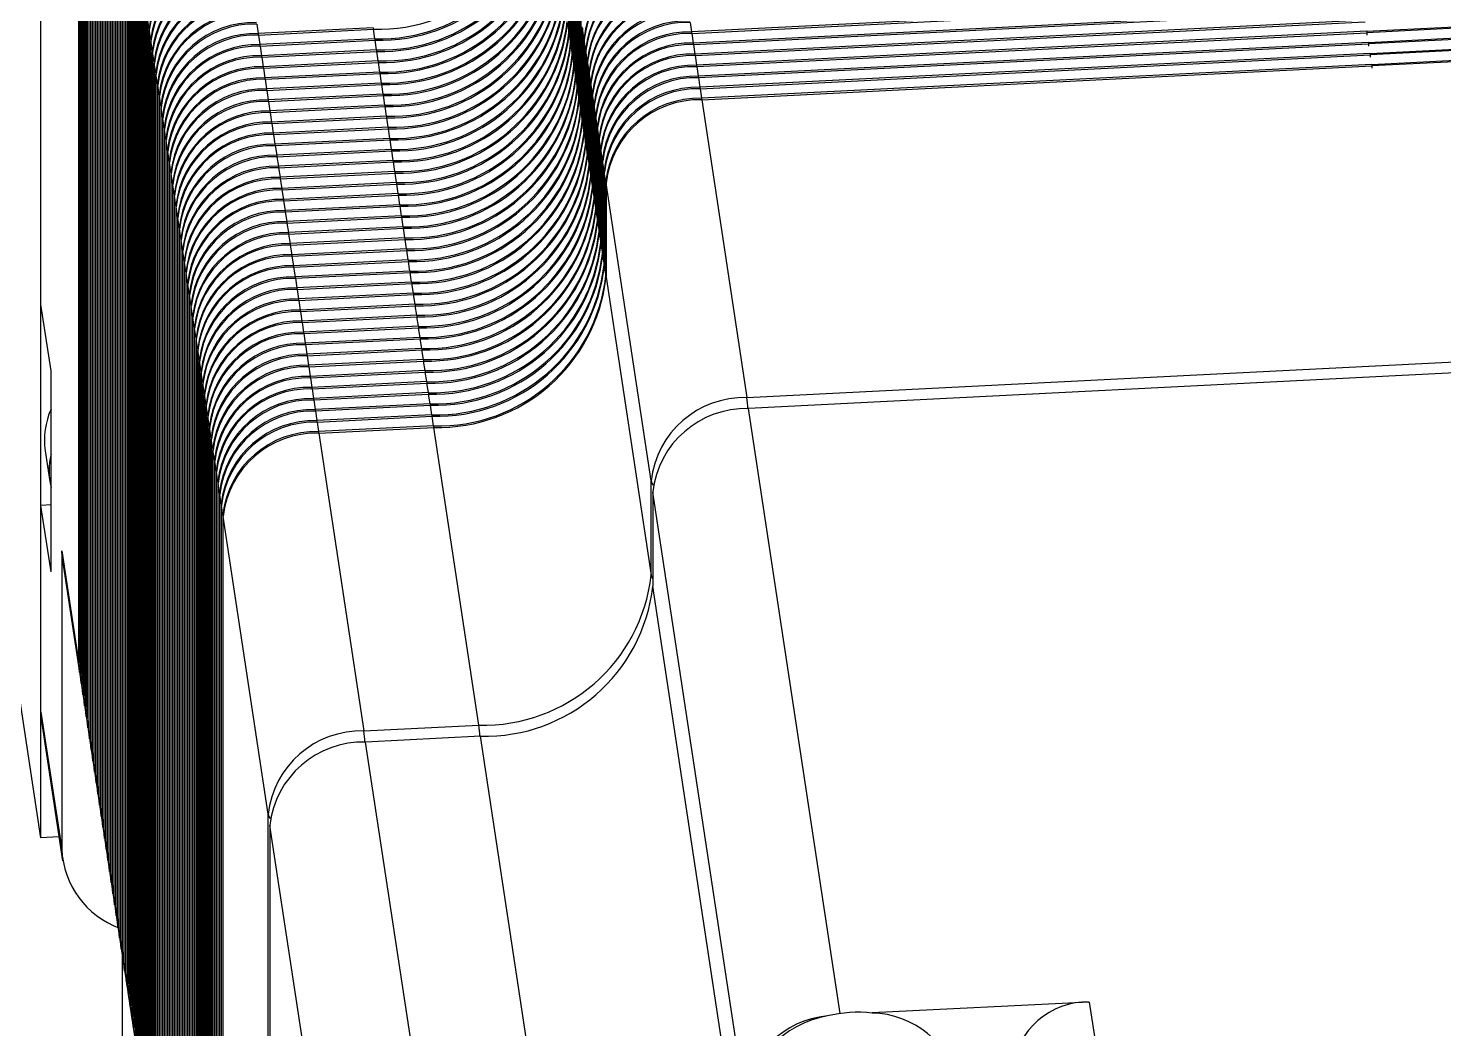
# Model space of a CAD drawing. Header units: millimetres. Extents: x 334 to 3694, y 0 to 2376.
# Drawn here: x 3270.35 to 3292.44, y 1127.61 to 1143.22 of the extents above; entities that cross this region are included whole.
import ezdxf

# ---------------------------------------------------------------- set-up
doc = ezdxf.new("R2010")
doc.units = ezdxf.units.MM
doc.header["$LTSCALE"] = 3
doc.layers.add('1_외형선', color=7, linetype='Continuous', lineweight=25)

msp = doc.modelspace()

# ---------------------------------------------------------------- linework, layer by layer
at = {"layer": '1_외형선'}
for p, q in [((3270.55, 1130.589), (3270.55, 1177.132)), ((3270.55, 1138.911), (3270.55, 1159.005)), ((3271.139, 1150.463), (3271.139, 1133.315)), ((3271.143, 1133.292), (3271.143, 1150.44)), ((3271.165, 1150.29), (3271.165, 1133.143)), ((3271.169, 1133.12), (3271.169, 1150.267)), ((3271.192, 1150.118), (3271.192, 1132.97)), ((3271.195, 1132.947), (3271.195, 1150.095)), ((3271.218, 1149.945), (3271.218, 1132.798)), ((3271.221, 1132.775), (3271.221, 1149.922)), ((3271.244, 1149.773), (3271.244, 1132.625)), ((3271.247, 1132.602), (3271.247, 1149.75)), ((3271.27, 1149.6), (3271.27, 1132.453)), ((3271.273, 1132.43), (3271.273, 1149.577)), ((3271.296, 1149.428), (3271.296, 1132.28)), ((3271.3, 1132.257), (3271.3, 1149.405)), ((3271.322, 1149.255), (3271.322, 1132.108)), ((3271.326, 1132.085), (3271.326, 1149.232)), ((3271.348, 1149.083), (3271.348, 1131.935)), ((3271.352, 1131.912), (3271.352, 1149.06)), ((3271.375, 1148.91), (3271.375, 1131.763)), ((3271.378, 1131.74), (3271.378, 1148.887)), ((3271.401, 1148.737), (3271.401, 1131.59)), ((3271.404, 1131.567), (3271.404, 1148.714)), ((3271.427, 1148.565), (3271.427, 1131.418)), ((3271.43, 1131.395), (3271.43, 1148.542)), ((3271.453, 1148.392), (3271.453, 1131.245)), ((3271.457, 1131.222), (3271.457, 1148.369)), ((3271.479, 1148.22), (3271.479, 1131.073)), ((3271.483, 1131.05), (3271.483, 1148.197)), ((3271.505, 1148.047), (3271.505, 1130.9)), ((3271.509, 1130.877), (3271.509, 1148.024)), ((3271.531, 1147.875), (3271.531, 1130.727)), ((3271.535, 1130.704), (3271.535, 1147.852)), ((3271.558, 1147.702), (3271.558, 1130.555)), ((3271.561, 1130.532), (3271.561, 1147.679)), ((3271.584, 1147.53), (3271.584, 1130.382)), ((3271.587, 1130.359), (3271.587, 1147.507)), ((3271.61, 1147.357), (3271.61, 1130.21)), ((3271.613, 1130.187), (3271.613, 1147.334)), ((3271.636, 1147.185), (3271.636, 1130.037)), ((3271.64, 1130.014), (3271.64, 1147.162)), ((3271.662, 1147.012), (3271.662, 1129.865)), ((3271.666, 1129.842), (3271.666, 1146.989)), ((3271.688, 1146.84), (3271.688, 1129.692)), ((3271.692, 1129.669), (3271.692, 1146.817)), ((3271.714, 1146.667), (3271.714, 1129.52)), ((3271.718, 1129.497), (3271.718, 1146.644)), ((3271.741, 1146.495), (3271.741, 1129.347)), ((3271.744, 1129.324), (3271.744, 1146.472)), ((3271.767, 1146.322), (3271.767, 1129.175)), ((3271.77, 1129.152), (3271.77, 1146.299)), ((3271.793, 1146.15), (3271.793, 1129.002)), ((3271.796, 1128.979), (3271.796, 1146.127)), ((3271.819, 1145.977), (3271.819, 1128.83)), ((3271.823, 1128.807), (3271.823, 1145.954)), ((3271.845, 1145.805), (3271.845, 1128.657)), ((3271.849, 1128.634), (3271.849, 1145.782)), ((3271.871, 1145.632), (3271.871, 1128.485)), ((3271.875, 1128.462), (3271.875, 1145.609)), ((3271.898, 1145.459), (3271.898, 1128.312)), ((3271.901, 1128.289), (3271.901, 1145.436)), ((3271.924, 1145.287), (3271.924, 1128.14)), ((3271.927, 1128.117), (3271.927, 1145.264)), ((3271.95, 1145.114), (3271.95, 1127.967)), ((3271.953, 1127.944), (3271.953, 1145.091)), ((3271.976, 1144.942), (3271.976, 1127.795)), ((3271.979, 1127.772), (3271.979, 1144.919)), ((3272.002, 1144.769), (3272.002, 1127.622)), ((3272.006, 1127.599), (3272.006, 1144.746)), ((3272.028, 1144.597), (3272.028, 1127.449)), ((3272.032, 1127.426), (3272.032, 1144.574)), ((3278.79, 1143.152), (3278.79, 1144.622)), ((3278.793, 1144.599), (3278.793, 1143.129)), ((3272.054, 1144.424), (3272.054, 1127.277)), ((3272.058, 1127.254), (3272.058, 1144.401)), ((3278.816, 1142.98), (3278.816, 1144.45)), ((3278.819, 1144.427), (3278.819, 1142.957)), ((3278.842, 1142.807), (3278.842, 1144.277)), ((3272.081, 1144.252), (3272.081, 1127.104)), ((3272.084, 1127.081), (3272.084, 1144.229)), ((3272.107, 1144.079), (3272.107, 1126.932)), ((3272.11, 1126.909), (3272.11, 1144.056)), ((3278.846, 1144.254), (3278.846, 1142.784)), ((3278.868, 1142.635), (3278.868, 1144.105)), ((3278.872, 1144.082), (3278.872, 1142.612)), ((3272.133, 1143.907), (3272.133, 1126.759)), ((3272.136, 1126.736), (3272.136, 1143.884)), ((3278.894, 1142.462), (3278.894, 1143.932)), ((3278.898, 1143.909), (3278.898, 1142.439)), ((3272.159, 1143.734), (3272.159, 1126.587)), ((3272.162, 1126.564), (3272.162, 1143.711)), ((3278.921, 1142.29), (3278.921, 1143.759)), ((3278.924, 1143.736), (3278.924, 1142.267)), ((3291.163, 1143.69), (3280.702, 1143.162)), ((3280.706, 1143.139), (3291.166, 1143.667)), ((3291.241, 1143.173), (3301.701, 1143.701)), ((3301.704, 1143.678), (3291.244, 1143.15)), ((3272.185, 1143.562), (3272.185, 1126.414)), ((3272.189, 1126.391), (3272.189, 1143.539)), ((3272.211, 1143.389), (3272.211, 1126.242)), ((3278.947, 1142.117), (3278.947, 1143.587)), ((3278.95, 1143.564), (3278.95, 1142.094)), ((3278.973, 1141.945), (3278.973, 1143.414)), ((3278.976, 1143.391), (3278.976, 1141.922)), ((3291.189, 1143.518), (3280.729, 1142.989)), ((3280.732, 1142.966), (3291.192, 1143.495)), ((3291.267, 1143), (3301.727, 1143.528)), ((3301.731, 1143.505), (3291.271, 1142.977)), ((3272.237, 1143.217), (3272.215, 1143.366)), ((3272.215, 1126.219), (3272.215, 1143.366)), ((3272.237, 1143.217), (3272.237, 1126.069)), ((3272.237, 1143.217), (3272.241, 1143.216)), ((3272.264, 1143.044), (3272.241, 1143.194)), ((3272.241, 1126.046), (3272.241, 1143.194)), ((3273.918, 1143.286), (3273.941, 1143.137)), ((3275.734, 1143.227), (3273.941, 1143.137)), ((3273.944, 1143.114), (3275.738, 1143.204)), ((3275.734, 1143.227), (3275.735, 1143.204)), ((3275.76, 1143.055), (3275.738, 1143.204)), ((3278.767, 1143.302), (3278.79, 1143.152)), ((3278.999, 1141.772), (3278.999, 1143.242)), ((3279.025, 1143.069), (3279.002, 1143.219)), ((3279.002, 1143.219), (3279.002, 1141.749)), ((3280.68, 1143.311), (3280.702, 1143.162)), ((3280.702, 1143.162), (3280.703, 1143.139)), ((3291.215, 1143.345), (3280.755, 1142.817)), ((3280.758, 1142.794), (3291.218, 1143.322)), ((3291.241, 1143.173), (3280.781, 1142.644)), ((3291.241, 1143.173), (3291.243, 1143.112)), ((3291.293, 1142.828), (3301.753, 1143.356)), ((3301.757, 1143.333), (3291.297, 1142.805)), ((3291.319, 1142.655), (3301.779, 1143.183)), ((3301.783, 1143.16), (3291.323, 1142.632)), ((3272.264, 1143.044), (3272.264, 1125.897)), ((3272.264, 1143.044), (3272.267, 1143.044)), ((3272.29, 1142.872), (3272.267, 1143.021)), ((3272.267, 1125.874), (3272.267, 1143.021)), ((3273.941, 1143.137), (3273.942, 1143.114)), ((3273.944, 1143.114), (3273.967, 1142.964)), ((3275.76, 1143.055), (3273.967, 1142.964)), ((3273.967, 1142.964), (3273.968, 1142.941)), ((3273.971, 1142.941), (3275.764, 1143.032)), ((3273.971, 1142.941), (3273.993, 1142.792)), ((3275.76, 1143.055), (3275.761, 1143.032)), ((3275.786, 1142.882), (3275.764, 1143.032)), ((3278.79, 1143.152), (3278.793, 1143.152)), ((3278.793, 1143.129), (3278.816, 1142.98)), ((3278.816, 1142.98), (3278.819, 1142.979)), ((3278.819, 1142.957), (3278.842, 1142.807)), ((3279.025, 1141.6), (3279.025, 1143.069)), ((3279.025, 1143.069), (3279.029, 1143.069)), ((3279.051, 1142.897), (3279.029, 1143.046)), ((3279.029, 1143.046), (3279.029, 1141.577)), ((3280.706, 1143.139), (3280.729, 1142.989)), ((3280.729, 1142.989), (3280.729, 1142.966)), ((3280.732, 1142.966), (3280.755, 1142.817)), ((3280.784, 1142.621), (3291.244, 1143.15)), ((3291.267, 1143), (3280.807, 1142.472)), ((3280.811, 1142.449), (3291.271, 1142.977)), ((3291.267, 1143), (3291.269, 1142.94)), ((3272.29, 1142.872), (3272.29, 1125.724)), ((3272.29, 1142.872), (3272.293, 1142.871)), ((3272.316, 1142.699), (3272.293, 1142.849)), ((3272.293, 1125.701), (3272.293, 1142.849)), ((3275.786, 1142.882), (3273.993, 1142.792)), ((3273.993, 1142.792), (3273.994, 1142.768)), ((3273.997, 1142.769), (3275.79, 1142.859)), ((3273.997, 1142.769), (3274.019, 1142.619)), ((3275.786, 1142.882), (3275.787, 1142.859)), ((3275.812, 1142.71), (3275.79, 1142.859)), ((3278.842, 1142.807), (3278.846, 1142.807)), ((3278.846, 1142.784), (3278.868, 1142.635)), ((3279.051, 1141.427), (3279.051, 1142.897)), ((3279.051, 1142.897), (3279.055, 1142.896)), ((3279.077, 1142.724), (3279.055, 1142.874)), ((3279.055, 1142.874), (3279.055, 1141.404)), ((3279.077, 1141.255), (3279.077, 1142.724)), ((3279.077, 1142.724), (3279.081, 1142.724)), ((3280.755, 1142.817), (3280.755, 1142.794)), ((3280.758, 1142.794), (3280.781, 1142.644)), ((3291.293, 1142.828), (3280.833, 1142.299)), ((3280.837, 1142.276), (3291.297, 1142.805)), ((3291.293, 1142.828), (3291.295, 1142.767)), ((3272.316, 1142.699), (3272.316, 1125.552)), ((3272.316, 1142.699), (3272.32, 1142.699)), ((3272.342, 1142.526), (3272.319, 1142.676)), ((3272.319, 1125.529), (3272.319, 1142.676)), ((3272.342, 1142.526), (3272.342, 1125.379)), ((3272.342, 1142.526), (3272.346, 1142.526)), ((3272.368, 1142.354), (3272.345, 1142.503)), ((3272.345, 1125.356), (3272.345, 1142.503)), ((3275.812, 1142.71), (3274.019, 1142.619)), ((3274.019, 1142.619), (3274.02, 1142.596)), ((3274.023, 1142.596), (3275.816, 1142.687)), ((3274.023, 1142.596), (3274.045, 1142.447)), ((3275.839, 1142.537), (3274.045, 1142.447)), ((3274.049, 1142.424), (3275.842, 1142.514)), ((3275.812, 1142.71), (3275.813, 1142.687)), ((3275.839, 1142.537), (3275.816, 1142.687)), ((3275.839, 1142.537), (3275.839, 1142.514)), ((3275.865, 1142.365), (3275.842, 1142.514)), ((3278.868, 1142.635), (3278.872, 1142.634)), ((3278.872, 1142.612), (3278.894, 1142.462)), ((3279.104, 1142.552), (3279.081, 1142.701)), ((3279.081, 1142.701), (3279.081, 1141.232)), ((3279.104, 1141.082), (3279.104, 1142.552)), ((3279.104, 1142.552), (3279.107, 1142.551)), ((3279.13, 1142.379), (3279.107, 1142.529)), ((3279.107, 1142.529), (3279.107, 1141.059)), ((3280.781, 1142.644), (3280.782, 1142.621)), ((3280.784, 1142.621), (3280.807, 1142.472)), ((3291.319, 1142.655), (3280.859, 1142.127)), ((3280.863, 1142.104), (3291.323, 1142.632)), ((3291.319, 1142.655), (3291.321, 1142.595)), ((3272.368, 1142.354), (3272.368, 1125.207)), ((3272.368, 1142.354), (3272.372, 1142.353)), ((3272.394, 1142.181), (3272.372, 1142.331)), ((3272.372, 1125.184), (3272.372, 1142.331)), ((3274.045, 1142.447), (3274.046, 1142.423)), ((3274.049, 1142.424), (3274.072, 1142.274)), ((3275.865, 1142.365), (3274.072, 1142.274)), ((3274.072, 1142.274), (3274.072, 1142.251)), ((3274.075, 1142.251), (3275.868, 1142.342)), ((3275.865, 1142.365), (3275.865, 1142.341)), ((3275.891, 1142.192), (3275.868, 1142.342)), ((3278.894, 1142.462), (3278.898, 1142.462)), ((3278.898, 1142.439), (3278.921, 1142.29)), ((3278.921, 1142.29), (3278.924, 1142.289)), ((3279.13, 1140.909), (3279.13, 1142.379)), ((3279.13, 1142.379), (3279.133, 1142.379)), ((3279.156, 1142.207), (3279.133, 1142.356)), ((3279.133, 1142.356), (3279.133, 1140.886)), ((3280.807, 1142.472), (3280.808, 1142.449)), ((3280.811, 1142.449), (3280.833, 1142.299)), ((3280.833, 1142.299), (3280.834, 1142.276)), ((3280.837, 1142.276), (3280.859, 1142.127)), ((3272.394, 1142.181), (3272.394, 1125.034)), ((3272.394, 1142.181), (3272.398, 1142.181)), ((3272.42, 1142.009), (3272.398, 1142.158)), ((3272.398, 1125.011), (3272.398, 1142.158)), ((3274.075, 1142.251), (3274.098, 1142.101)), ((3275.891, 1142.192), (3274.098, 1142.101)), ((3274.098, 1142.101), (3274.098, 1142.078)), ((3274.101, 1142.078), (3275.894, 1142.169)), ((3274.101, 1142.078), (3274.124, 1141.929)), ((3275.891, 1142.192), (3275.892, 1142.169)), ((3275.917, 1142.02), (3275.894, 1142.169)), ((3278.924, 1142.267), (3278.947, 1142.117)), ((3278.947, 1142.117), (3278.95, 1142.117)), ((3278.95, 1142.094), (3278.973, 1141.945)), ((3279.156, 1140.737), (3279.156, 1142.207)), ((3279.156, 1142.207), (3279.16, 1142.206)), ((3279.182, 1142.034), (3279.159, 1142.184)), ((3279.159, 1142.184), (3279.159, 1140.714)), ((3280.859, 1142.127), (3280.86, 1142.104)), ((3280.863, 1142.104), (3281.567, 1137.457)), ((3272.42, 1142.009), (3272.42, 1124.862)), ((3272.42, 1142.009), (3272.424, 1142.008)), ((3272.447, 1141.836), (3272.424, 1141.986)), ((3272.424, 1124.839), (3272.424, 1141.986)), ((3272.447, 1141.836), (3272.447, 1124.689)), ((3272.447, 1141.836), (3272.45, 1141.836)), ((3275.917, 1142.02), (3274.124, 1141.929)), ((3274.124, 1141.929), (3274.125, 1141.906)), ((3274.127, 1141.906), (3275.921, 1141.997)), ((3274.127, 1141.906), (3274.15, 1141.756)), ((3275.943, 1141.847), (3274.15, 1141.756)), ((3275.917, 1142.02), (3275.918, 1141.996)), ((3275.943, 1141.847), (3275.921, 1141.997)), ((3275.943, 1141.847), (3275.944, 1141.824)), ((3278.973, 1141.945), (3278.976, 1141.944)), ((3278.976, 1141.922), (3278.999, 1141.772)), ((3279.182, 1140.564), (3279.182, 1142.034)), ((3279.182, 1142.034), (3279.186, 1142.034)), ((3279.208, 1141.862), (3279.186, 1142.011)), ((3279.186, 1142.011), (3279.186, 1140.541)), ((3279.208, 1140.392), (3279.208, 1141.862)), ((3279.208, 1141.862), (3279.212, 1141.861)), ((3279.234, 1141.689), (3279.212, 1141.839)), ((3279.212, 1141.839), (3279.212, 1140.369)), ((3272.473, 1141.664), (3272.45, 1141.813)), ((3272.45, 1124.666), (3272.45, 1141.813)), ((3272.473, 1141.664), (3272.473, 1124.516)), ((3272.473, 1141.664), (3272.476, 1141.663)), ((3272.499, 1141.491), (3272.476, 1141.641)), ((3272.476, 1124.493), (3272.476, 1141.641)), ((3274.15, 1141.756), (3274.151, 1141.733)), ((3274.154, 1141.733), (3275.947, 1141.824)), ((3274.154, 1141.733), (3274.176, 1141.584)), ((3275.969, 1141.674), (3274.176, 1141.584)), ((3274.18, 1141.561), (3275.973, 1141.651)), ((3275.969, 1141.674), (3275.947, 1141.824)), ((3275.969, 1141.674), (3275.97, 1141.651)), ((3275.996, 1141.502), (3275.973, 1141.651)), ((3278.999, 1141.772), (3279.002, 1141.772)), ((3279.002, 1141.749), (3279.025, 1141.6)), ((3279.234, 1140.219), (3279.234, 1141.689)), ((3279.234, 1141.689), (3279.238, 1141.689)), ((3279.26, 1141.517), (3279.238, 1141.666)), ((3279.238, 1141.666), (3279.238, 1140.196)), ((3272.499, 1141.491), (3272.499, 1124.344)), ((3272.499, 1141.491), (3272.503, 1141.491)), ((3272.525, 1141.319), (3272.502, 1141.468)), ((3272.502, 1124.321), (3272.502, 1141.468)), ((3274.176, 1141.584), (3274.177, 1141.561)), ((3274.18, 1141.561), (3274.202, 1141.411)), ((3275.996, 1141.502), (3274.202, 1141.411)), ((3274.202, 1141.411), (3274.203, 1141.388)), ((3274.206, 1141.388), (3275.999, 1141.479)), ((3274.206, 1141.388), (3274.229, 1141.239)), ((3275.996, 1141.502), (3275.996, 1141.479)), ((3276.022, 1141.329), (3275.999, 1141.479)), ((3279.025, 1141.6), (3279.029, 1141.599)), ((3279.029, 1141.577), (3279.051, 1141.427)), ((3279.051, 1141.427), (3279.055, 1141.427)), ((3279.055, 1141.404), (3279.077, 1141.255)), ((3279.26, 1140.047), (3279.26, 1141.517)), ((3279.26, 1141.517), (3279.264, 1141.516)), ((3279.287, 1141.344), (3279.264, 1141.494)), ((3279.264, 1141.494), (3279.264, 1140.024)), ((3272.525, 1141.319), (3272.525, 1124.171)), ((3272.525, 1141.319), (3272.529, 1141.318)), ((3272.551, 1141.146), (3272.529, 1141.296)), ((3272.529, 1124.148), (3272.529, 1141.296)), ((3276.022, 1141.329), (3274.229, 1141.239)), ((3274.229, 1141.239), (3274.229, 1141.216)), ((3274.232, 1141.216), (3276.025, 1141.306)), ((3274.232, 1141.216), (3274.255, 1141.066)), ((3276.022, 1141.329), (3276.022, 1141.306)), ((3276.048, 1141.157), (3276.025, 1141.306)), ((3279.077, 1141.255), (3279.081, 1141.254)), ((3279.081, 1141.232), (3279.104, 1141.082)), ((3279.287, 1139.874), (3279.287, 1141.344)), ((3279.287, 1141.344), (3279.29, 1141.344)), ((3279.313, 1141.172), (3279.29, 1141.321)), ((3279.29, 1141.321), (3279.29, 1139.851)), ((3279.313, 1139.702), (3279.313, 1141.172)), ((3279.313, 1141.172), (3279.316, 1141.171)), ((3272.551, 1141.146), (3272.551, 1123.999)), ((3272.551, 1141.146), (3272.555, 1141.146)), ((3272.577, 1140.974), (3272.555, 1141.123)), ((3272.555, 1123.976), (3272.555, 1141.123)), ((3272.577, 1140.974), (3272.577, 1123.826)), ((3272.577, 1140.974), (3272.581, 1140.973)), ((3272.603, 1140.801), (3272.581, 1140.951)), ((3272.581, 1123.803), (3272.581, 1140.951)), ((3276.048, 1141.157), (3274.255, 1141.066)), ((3274.255, 1141.066), (3274.255, 1141.043)), ((3274.258, 1141.043), (3276.051, 1141.134)), ((3274.258, 1141.043), (3274.281, 1140.894)), ((3276.074, 1140.984), (3274.281, 1140.894)), ((3274.284, 1140.871), (3276.077, 1140.961)), ((3276.048, 1141.157), (3276.048, 1141.134)), ((3276.074, 1140.984), (3276.051, 1141.134)), ((3276.074, 1140.984), (3276.075, 1140.961)), ((3276.1, 1140.812), (3276.077, 1140.961)), ((3279.104, 1141.082), (3279.107, 1141.082)), ((3279.107, 1141.059), (3279.13, 1140.909)), ((3279.339, 1140.999), (3279.316, 1141.149)), ((3279.316, 1141.149), (3279.316, 1139.679)), ((3279.339, 1139.529), (3279.339, 1140.999)), ((3279.339, 1140.999), (3279.343, 1140.999)), ((3279.365, 1140.827), (3279.342, 1140.976)), ((3279.342, 1140.976), (3279.342, 1139.506)), ((3272.603, 1140.801), (3272.603, 1123.654)), ((3272.603, 1140.801), (3272.607, 1140.801)), ((3272.63, 1140.629), (3272.607, 1140.778)), ((3272.607, 1123.631), (3272.607, 1140.778)), ((3274.281, 1140.894), (3274.281, 1140.871)), ((3274.284, 1140.871), (3274.307, 1140.721)), ((3276.1, 1140.812), (3274.307, 1140.721)), ((3274.31, 1140.698), (3276.104, 1140.789)), ((3276.1, 1140.812), (3276.101, 1140.789)), ((3276.126, 1140.639), (3276.104, 1140.789)), ((3279.13, 1140.909), (3279.133, 1140.909)), ((3279.133, 1140.886), (3279.156, 1140.737)), ((3279.156, 1140.737), (3279.159, 1140.736)), ((3279.365, 1139.357), (3279.365, 1140.827)), ((3279.365, 1140.827), (3279.369, 1140.826)), ((3280.073, 1136.157), (3279.369, 1140.804)), ((3279.369, 1140.804), (3279.369, 1139.334)), ((3272.63, 1140.629), (3272.63, 1123.481)), ((3272.63, 1140.629), (3272.633, 1140.628)), ((3272.656, 1140.456), (3272.633, 1140.606)), ((3272.633, 1123.458), (3272.633, 1140.606)), ((3274.307, 1140.721), (3274.308, 1140.698)), ((3274.31, 1140.698), (3274.333, 1140.549)), ((3276.126, 1140.639), (3274.333, 1140.549)), ((3274.333, 1140.549), (3274.334, 1140.526)), ((3274.337, 1140.526), (3276.13, 1140.616)), ((3274.337, 1140.526), (3274.359, 1140.376)), ((3276.126, 1140.639), (3276.127, 1140.616)), ((3276.152, 1140.467), (3276.13, 1140.616)), ((3279.159, 1140.714), (3279.182, 1140.564)), ((3279.182, 1140.564), (3279.186, 1140.564)), ((3279.186, 1140.541), (3279.208, 1140.392)), ((3272.656, 1140.456), (3272.656, 1123.309)), ((3272.656, 1140.456), (3272.66, 1140.456)), ((3272.682, 1140.284), (3272.659, 1140.433)), ((3272.659, 1123.286), (3272.659, 1140.433)), ((3272.682, 1140.284), (3272.682, 1123.136)), ((3272.682, 1140.284), (3272.686, 1140.283)), ((3276.152, 1140.467), (3274.359, 1140.376)), ((3274.359, 1140.376), (3274.36, 1140.353)), ((3274.363, 1140.353), (3276.156, 1140.444)), ((3274.363, 1140.353), (3274.385, 1140.204)), ((3276.179, 1140.294), (3274.385, 1140.204)), ((3276.152, 1140.467), (3276.153, 1140.444)), ((3276.179, 1140.294), (3276.156, 1140.444)), ((3276.179, 1140.294), (3276.179, 1140.271)), ((3279.208, 1140.392), (3279.212, 1140.391)), ((3279.212, 1140.369), (3279.234, 1140.219)), ((3272.708, 1140.111), (3272.685, 1140.261)), ((3272.685, 1123.113), (3272.685, 1140.261)), ((3272.708, 1140.111), (3272.708, 1122.964)), ((3272.708, 1140.111), (3272.712, 1140.111)), ((3272.734, 1139.939), (3272.712, 1140.088)), ((3272.712, 1122.941), (3272.712, 1140.088)), ((3274.385, 1140.204), (3274.386, 1140.181)), ((3274.389, 1140.181), (3276.182, 1140.271)), ((3274.389, 1140.181), (3274.412, 1140.031)), ((3276.205, 1140.122), (3274.412, 1140.031)), ((3274.415, 1140.008), (3276.208, 1140.099)), ((3276.205, 1140.122), (3276.182, 1140.271)), ((3276.205, 1140.122), (3276.205, 1140.099)), ((3276.231, 1139.949), (3276.208, 1140.099)), ((3279.234, 1140.219), (3279.238, 1140.219)), ((3279.238, 1140.196), (3279.26, 1140.047)), ((3272.734, 1139.939), (3272.734, 1122.791)), ((3272.734, 1139.939), (3272.738, 1139.938)), ((3272.76, 1139.766), (3272.738, 1139.916)), ((3272.738, 1122.768), (3272.738, 1139.916)), ((3274.412, 1140.031), (3274.412, 1140.008)), ((3274.415, 1140.008), (3274.438, 1139.859)), ((3276.231, 1139.949), (3274.438, 1139.859)), ((3274.438, 1139.859), (3274.438, 1139.835)), ((3274.441, 1139.836), (3276.234, 1139.926)), ((3276.231, 1139.949), (3276.231, 1139.926)), ((3276.257, 1139.777), (3276.234, 1139.926)), ((3279.26, 1140.047), (3279.264, 1140.046)), ((3279.264, 1140.024), (3279.287, 1139.874)), ((3279.287, 1139.874), (3279.29, 1139.874)), ((3279.29, 1139.851), (3279.313, 1139.702)), ((3272.76, 1139.766), (3272.76, 1122.619)), ((3272.76, 1139.766), (3272.764, 1139.766)), ((3272.787, 1139.594), (3272.764, 1139.743)), ((3272.764, 1122.596), (3272.764, 1139.743)), ((3274.441, 1139.836), (3274.464, 1139.686)), ((3276.257, 1139.777), (3274.464, 1139.686)), ((3274.464, 1139.686), (3274.464, 1139.663)), ((3274.467, 1139.663), (3276.26, 1139.754)), ((3274.467, 1139.663), (3274.49, 1139.514)), ((3276.257, 1139.777), (3276.258, 1139.754)), ((3276.283, 1139.604), (3276.26, 1139.754)), ((3279.313, 1139.702), (3279.316, 1139.701)), ((3279.316, 1139.679), (3279.339, 1139.529)), ((3272.787, 1139.594), (3272.787, 1122.446)), ((3272.787, 1139.594), (3272.79, 1139.593)), ((3272.813, 1139.421), (3272.79, 1139.571)), ((3272.79, 1122.423), (3272.79, 1139.571)), ((3272.813, 1139.421), (3272.813, 1122.274)), ((3272.813, 1139.421), (3272.816, 1139.42)), ((3276.283, 1139.604), (3274.49, 1139.514)), ((3274.49, 1139.514), (3274.491, 1139.49)), ((3274.493, 1139.491), (3276.287, 1139.581)), ((3274.493, 1139.491), (3274.516, 1139.341)), ((3276.309, 1139.432), (3274.516, 1139.341)), ((3274.52, 1139.318), (3276.313, 1139.409)), ((3276.283, 1139.604), (3276.284, 1139.581)), ((3276.309, 1139.432), (3276.287, 1139.581)), ((3276.309, 1139.432), (3276.31, 1139.408)), ((3276.335, 1139.259), (3276.313, 1139.409)), ((3279.339, 1139.529), (3279.342, 1139.529)), ((3279.342, 1139.506), (3279.365, 1139.357)), ((3272.839, 1139.248), (3272.816, 1139.398)), ((3272.816, 1122.251), (3272.816, 1139.398)), ((3272.839, 1139.248), (3272.839, 1122.101)), ((3272.839, 1139.248), (3272.843, 1139.248)), ((3272.865, 1139.076), (3272.842, 1139.225)), ((3272.842, 1122.078), (3272.842, 1139.225)), ((3274.516, 1139.341), (3274.517, 1139.318)), ((3274.52, 1139.318), (3274.542, 1139.169)), ((3276.335, 1139.259), (3274.542, 1139.169)), ((3274.546, 1139.146), (3276.339, 1139.236)), ((3276.335, 1139.259), (3276.336, 1139.236)), ((3276.362, 1139.087), (3276.339, 1139.236)), ((3279.365, 1139.357), (3279.369, 1139.356)), ((3279.369, 1139.334), (3280.073, 1134.687)), ((3272.865, 1139.076), (3272.865, 1121.929)), ((3272.865, 1139.076), (3272.869, 1139.075)), ((3272.891, 1138.903), (3272.868, 1139.053)), ((3272.868, 1121.906), (3272.868, 1139.053)), ((3274.542, 1139.169), (3274.543, 1139.145)), ((3274.546, 1139.146), (3274.568, 1138.996)), ((3276.362, 1139.087), (3274.568, 1138.996)), ((3274.568, 1138.996), (3274.569, 1138.973)), ((3274.572, 1138.973), (3276.365, 1139.064)), ((3274.572, 1138.973), (3274.595, 1138.823)), ((3276.362, 1139.087), (3276.362, 1139.063)), ((3276.388, 1138.914), (3276.365, 1139.064)), ((3270.707, 1137.876), (3270.55, 1138.911)), ((3272.891, 1138.903), (3272.891, 1121.756)), ((3272.891, 1138.903), (3272.895, 1138.903)), ((3272.917, 1138.731), (3272.895, 1138.88)), ((3272.895, 1121.733), (3272.895, 1138.88)), ((3276.388, 1138.914), (3274.595, 1138.823)), ((3274.595, 1138.823), (3274.595, 1138.8)), ((3274.598, 1138.8), (3276.391, 1138.891)), ((3274.598, 1138.8), (3274.621, 1138.651)), ((3276.414, 1138.742), (3274.621, 1138.651)), ((3276.388, 1138.914), (3276.388, 1138.891)), ((3276.414, 1138.742), (3276.391, 1138.891)), ((3276.414, 1138.742), (3276.415, 1138.718)), ((3272.917, 1138.731), (3272.917, 1121.584)), ((3272.917, 1138.731), (3272.921, 1138.73)), ((3272.943, 1138.558), (3272.921, 1138.708)), ((3272.921, 1121.561), (3272.921, 1138.708)), ((3272.943, 1138.558), (3272.943, 1121.411)), ((3272.943, 1138.558), (3272.947, 1138.558)), ((3272.97, 1138.386), (3272.947, 1138.535)), ((3272.947, 1121.388), (3272.947, 1138.535)), ((3274.621, 1138.651), (3274.621, 1138.628)), ((3274.624, 1138.628), (3276.417, 1138.719)), ((3274.624, 1138.628), (3274.647, 1138.478)), ((3276.44, 1138.569), (3274.647, 1138.478)), ((3274.65, 1138.455), (3276.443, 1138.546)), ((3276.44, 1138.569), (3276.417, 1138.719)), ((3276.44, 1138.569), (3276.441, 1138.546)), ((3276.466, 1138.396), (3276.443, 1138.546)), ((3272.97, 1138.386), (3272.97, 1121.238)), ((3272.97, 1138.386), (3272.973, 1138.385)), ((3272.996, 1138.213), (3272.973, 1138.363)), ((3272.973, 1121.215), (3272.973, 1138.363)), ((3274.647, 1138.478), (3274.648, 1138.455)), ((3274.65, 1138.455), (3274.673, 1138.306)), ((3276.466, 1138.396), (3274.673, 1138.306)), ((3274.673, 1138.306), (3274.674, 1138.283)), ((3274.676, 1138.283), (3276.47, 1138.373)), ((3276.466, 1138.396), (3276.467, 1138.373)), ((3276.492, 1138.224), (3276.47, 1138.373)), ((3281.567, 1137.457), (3302.487, 1138.514)), ((3302.513, 1138.341), (3281.593, 1137.285)), ((3272.996, 1138.213), (3272.996, 1121.066)), ((3272.996, 1138.213), (3272.999, 1138.213)), ((3273.022, 1138.041), (3272.999, 1138.19)), ((3272.999, 1121.043), (3272.999, 1138.19)), ((3274.676, 1138.283), (3274.699, 1138.133)), ((3276.492, 1138.224), (3274.699, 1138.133)), ((3274.699, 1138.133), (3274.7, 1138.11)), ((3274.703, 1138.11), (3276.496, 1138.201)), ((3274.703, 1138.11), (3274.725, 1137.961)), ((3276.492, 1138.224), (3276.493, 1138.201)), ((3276.518, 1138.051), (3276.496, 1138.201)), ((3270.707, 1136.574), (3270.707, 1137.876)), ((3273.022, 1138.041), (3273.022, 1120.893)), ((3273.022, 1138.041), (3273.026, 1138.04)), ((3273.048, 1137.868), (3273.025, 1138.018)), ((3273.025, 1120.87), (3273.025, 1138.018)), ((3273.048, 1137.868), (3273.048, 1120.721)), ((3273.048, 1137.868), (3273.052, 1137.868)), ((3276.518, 1138.051), (3274.725, 1137.961)), ((3274.725, 1137.961), (3274.726, 1137.938)), ((3274.729, 1137.938), (3276.522, 1138.028)), ((3274.729, 1137.938), (3274.751, 1137.788)), ((3276.545, 1137.879), (3274.751, 1137.788)), ((3274.755, 1137.765), (3276.548, 1137.856)), ((3276.518, 1138.051), (3276.519, 1138.028)), ((3276.545, 1137.879), (3276.522, 1138.028)), ((3276.545, 1137.879), (3276.545, 1137.856)), ((3276.571, 1137.706), (3276.548, 1137.856)), ((3273.074, 1137.696), (3273.051, 1137.845)), ((3273.051, 1120.698), (3273.051, 1137.845)), ((3273.074, 1137.696), (3273.074, 1120.548)), ((3273.074, 1137.696), (3273.078, 1137.695)), ((3273.1, 1137.523), (3273.078, 1137.673)), ((3273.078, 1120.525), (3273.078, 1137.673)), ((3274.751, 1137.788), (3274.752, 1137.765)), ((3274.755, 1137.765), (3274.778, 1137.616)), ((3276.571, 1137.706), (3274.778, 1137.616)), ((3274.781, 1137.593), (3276.574, 1137.683)), ((3276.571, 1137.706), (3276.571, 1137.683)), ((3276.597, 1137.534), (3276.574, 1137.683)), ((3273.1, 1137.523), (3273.1, 1120.376)), ((3273.1, 1137.523), (3273.104, 1137.523)), ((3273.126, 1137.351), (3273.104, 1137.5)), ((3273.104, 1120.353), (3273.104, 1137.5)), ((3274.778, 1137.616), (3274.778, 1137.593)), ((3274.781, 1137.593), (3274.804, 1137.443)), ((3276.597, 1137.534), (3274.804, 1137.443)), ((3274.804, 1137.443), (3274.804, 1137.42)), ((3274.807, 1137.42), (3276.6, 1137.511)), ((3274.807, 1137.42), (3274.83, 1137.271)), ((3276.597, 1137.534), (3276.598, 1137.511)), ((3276.623, 1137.361), (3276.6, 1137.511)), ((3273.126, 1137.351), (3273.126, 1120.203)), ((3273.126, 1137.351), (3273.13, 1137.35)), ((3273.153, 1137.178), (3273.13, 1137.328)), ((3273.13, 1120.18), (3273.13, 1137.328)), ((3276.623, 1137.361), (3274.83, 1137.271)), ((3274.83, 1137.271), (3274.831, 1137.248)), ((3274.833, 1137.248), (3276.627, 1137.338)), ((3274.833, 1137.248), (3274.856, 1137.098)), ((3276.623, 1137.361), (3276.624, 1137.338)), ((3276.649, 1137.189), (3276.627, 1137.338)), ((3283.024, 1127.847), (3281.593, 1137.285)), ((3273.153, 1137.178), (3273.153, 1120.031)), ((3273.153, 1137.178), (3273.156, 1137.178)), ((3273.179, 1137.006), (3273.156, 1137.155)), ((3273.156, 1120.008), (3273.156, 1137.155)), ((3273.179, 1137.006), (3273.179, 1119.858)), ((3273.179, 1137.006), (3273.182, 1137.005)), ((3273.205, 1136.833), (3273.182, 1136.983)), ((3273.182, 1119.835), (3273.182, 1136.983)), ((3276.649, 1137.189), (3274.856, 1137.098)), ((3274.856, 1137.098), (3274.857, 1137.075)), ((3274.86, 1137.075), (3276.653, 1137.166)), ((3274.86, 1137.075), (3274.882, 1136.926)), ((3276.675, 1137.016), (3274.882, 1136.926)), ((3274.886, 1136.903), (3276.679, 1136.993)), ((3276.649, 1137.189), (3276.65, 1137.166)), ((3276.675, 1137.016), (3276.653, 1137.166)), ((3276.675, 1137.016), (3276.676, 1136.993)), ((3277.383, 1132.347), (3276.679, 1136.993)), ((3273.205, 1136.833), (3273.205, 1119.686)), ((3273.205, 1136.833), (3273.209, 1136.833)), ((3273.231, 1136.661), (3273.208, 1136.81)), ((3273.208, 1119.663), (3273.208, 1136.81)), ((3274.882, 1136.926), (3274.883, 1136.903)), ((3274.886, 1136.903), (3275.59, 1132.256)), ((3270.616, 1136.628), (3270.689, 1136.146)), ((3270.707, 1136.055), (3270.707, 1136.574)), ((3273.231, 1136.661), (3273.231, 1119.513)), ((3273.231, 1136.661), (3273.235, 1136.66)), ((3273.257, 1136.488), (3273.234, 1136.638)), ((3273.234, 1119.49), (3273.234, 1136.638)), ((3273.257, 1136.488), (3273.257, 1119.341)), ((3273.257, 1136.488), (3273.261, 1136.488)), ((3273.283, 1136.316), (3273.261, 1136.465)), ((3273.261, 1119.318), (3273.261, 1136.465)), ((3273.283, 1136.316), (3273.283, 1119.168)), ((3273.283, 1136.316), (3273.287, 1136.315)), ((3273.309, 1136.143), (3273.287, 1136.293)), ((3273.287, 1119.145), (3273.287, 1136.293)), ((3273.309, 1136.143), (3273.309, 1118.996)), ((3273.309, 1136.143), (3273.313, 1136.142)), ((3273.336, 1135.97), (3273.313, 1136.12)), ((3273.313, 1118.973), (3273.313, 1136.12)), ((3280.073, 1134.687), (3280.073, 1136.157)), ((3270.707, 1134.74), (3270.707, 1136.055)), ((3273.336, 1135.97), (3273.336, 1118.823)), ((3273.336, 1135.97), (3273.339, 1135.97)), ((3273.362, 1135.798), (3273.339, 1135.947)), ((3273.339, 1118.8), (3273.339, 1135.947)), ((3281.532, 1126.53), (3280.099, 1135.984)), ((3280.099, 1135.984), (3280.099, 1134.514)), ((3270.707, 1135.783), (3270.55, 1135.775)), ((3270.55, 1132.549), (3270.55, 1135.775)), ((3270.707, 1134.74), (3270.55, 1135.775)), ((3273.362, 1135.798), (3273.362, 1118.651)), ((3273.362, 1135.798), (3273.365, 1135.797)), ((3273.388, 1135.625), (3273.365, 1135.775)), ((3273.365, 1118.628), (3273.365, 1135.775)), ((3273.388, 1135.625), (3273.388, 1118.478)), ((3273.388, 1135.625), (3273.392, 1135.625)), ((3274.096, 1130.956), (3273.391, 1135.602)), ((3273.391, 1118.455), (3273.391, 1135.602)), ((3270.874, 1135.064), (3271.139, 1133.315)), ((3270.874, 1135.064), (3270.874, 1130.409)), ((3270.886, 1134.914), (3270.874, 1135.064)), ((3270.886, 1134.914), (3271.15, 1133.166)), ((3270.55, 1130.589), (3269.923, 1134.73)), ((3281.532, 1125.06), (3280.099, 1134.514)), ((3271.15, 1133.166), (3271.139, 1133.315)), ((3271.139, 1133.315), (3271.143, 1133.315)), ((3271.143, 1133.292), (3271.165, 1133.143)), ((3271.143, 1133.292), (3271.154, 1133.143)), ((3271.154, 1133.143), (3271.177, 1132.994)), ((3271.177, 1132.994), (3271.165, 1133.143)), ((3271.165, 1133.143), (3271.169, 1133.142)), ((3271.169, 1133.12), (3271.192, 1132.97)), ((3271.169, 1133.12), (3271.18, 1132.971)), ((3271.18, 1132.971), (3271.203, 1132.821)), ((3271.203, 1132.821), (3271.192, 1132.97)), ((3271.192, 1132.97), (3271.195, 1132.97)), ((3271.195, 1132.947), (3271.218, 1132.798)), ((3271.195, 1132.947), (3271.206, 1132.798)), ((3271.206, 1132.798), (3271.229, 1132.649)), ((3271.229, 1132.649), (3271.218, 1132.798)), ((3271.218, 1132.798), (3271.221, 1132.797)), ((3271.221, 1132.775), (3271.244, 1132.625)), ((3271.221, 1132.775), (3271.232, 1132.626)), ((3271.232, 1132.626), (3271.255, 1132.476)), ((3271.255, 1132.476), (3271.244, 1132.625)), ((3271.244, 1132.625), (3271.247, 1132.625)), ((3271.247, 1132.602), (3271.27, 1132.453)), ((3271.247, 1132.602), (3271.259, 1132.453)), ((3270.55, 1132.549), (3270.874, 1130.409)), ((3270.564, 1132.37), (3270.55, 1132.549)), ((3270.564, 1132.37), (3270.888, 1130.23)), ((3271.259, 1132.453), (3271.281, 1132.303)), ((3271.281, 1132.303), (3271.27, 1132.453)), ((3271.27, 1132.453), (3271.273, 1132.452)), ((3271.273, 1132.43), (3271.296, 1132.28)), ((3271.273, 1132.43), (3271.285, 1132.28)), ((3275.59, 1132.256), (3277.383, 1132.347)), ((3271.285, 1132.28), (3271.307, 1132.131)), ((3271.307, 1132.131), (3271.296, 1132.28)), ((3271.296, 1132.28), (3271.3, 1132.28)), ((3271.3, 1132.257), (3271.322, 1132.108)), ((3271.3, 1132.257), (3271.311, 1132.108)), ((3277.409, 1132.174), (3275.616, 1132.083)), ((3278.842, 1122.719), (3277.409, 1132.174)), ((3271.311, 1132.108), (3271.334, 1131.958)), ((3271.334, 1131.958), (3271.322, 1132.108)), ((3271.322, 1132.108), (3271.326, 1132.107)), ((3271.326, 1132.085), (3271.348, 1131.935)), ((3271.326, 1132.085), (3271.337, 1131.935)), ((3271.337, 1131.935), (3271.36, 1131.786)), ((3271.36, 1131.786), (3271.348, 1131.935)), ((3271.348, 1131.935), (3271.352, 1131.935)), ((3271.352, 1131.912), (3271.375, 1131.763)), ((3271.352, 1131.912), (3271.363, 1131.763)), ((3277.049, 1122.629), (3275.616, 1132.083)), ((3271.363, 1131.763), (3271.386, 1131.613)), ((3271.386, 1131.613), (3271.375, 1131.763)), ((3271.375, 1131.763), (3271.378, 1131.762)), ((3271.378, 1131.74), (3271.401, 1131.59)), ((3271.378, 1131.74), (3271.389, 1131.59)), ((3271.389, 1131.59), (3271.412, 1131.441)), ((3271.412, 1131.441), (3271.401, 1131.59)), ((3271.401, 1131.59), (3271.404, 1131.59)), ((3271.404, 1131.567), (3271.427, 1131.418)), ((3271.404, 1131.567), (3271.415, 1131.418)), ((3271.415, 1131.418), (3271.438, 1131.268)), ((3271.438, 1131.268), (3271.427, 1131.418)), ((3271.427, 1131.418), (3271.43, 1131.417)), ((3271.43, 1131.395), (3271.453, 1131.245)), ((3271.43, 1131.395), (3271.442, 1131.245)), ((3271.442, 1131.245), (3271.464, 1131.096)), ((3271.464, 1131.096), (3271.453, 1131.245)), ((3271.453, 1131.245), (3271.457, 1131.245)), ((3271.457, 1131.222), (3271.479, 1131.073)), ((3271.457, 1131.222), (3271.468, 1131.073)), ((3271.468, 1131.073), (3271.49, 1130.923)), ((3271.49, 1130.923), (3271.479, 1131.073)), ((3271.479, 1131.073), (3271.483, 1131.072)), ((3271.483, 1131.05), (3271.505, 1130.9)), ((3271.483, 1131.05), (3271.494, 1130.9)), ((3271.494, 1130.9), (3271.517, 1130.751)), ((3271.517, 1130.751), (3271.505, 1130.9)), ((3271.505, 1130.9), (3271.509, 1130.9)), ((3271.509, 1130.877), (3271.531, 1130.727)), ((3271.509, 1130.877), (3271.52, 1130.728)), ((3274.096, 1113.808), (3274.096, 1130.956)), ((3270.831, 1130.603), (3270.55, 1130.589)), ((3271.52, 1130.728), (3271.543, 1130.578)), ((3271.543, 1130.578), (3271.531, 1130.727)), ((3271.531, 1130.727), (3271.535, 1130.727)), ((3271.535, 1130.704), (3271.558, 1130.555)), ((3271.535, 1130.704), (3271.546, 1130.555)), ((3274.122, 1130.783), (3274.122, 1113.636)), ((3275.555, 1121.329), (3274.122, 1130.783)), ((3271.546, 1130.555), (3271.569, 1130.406)), ((3271.569, 1130.406), (3271.558, 1130.555)), ((3271.558, 1130.555), (3271.561, 1130.554)), ((3271.561, 1130.532), (3271.584, 1130.382)), ((3271.561, 1130.532), (3271.572, 1130.383)), ((3271.572, 1130.383), (3271.595, 1130.233)), ((3271.595, 1130.233), (3271.584, 1130.382)), ((3271.584, 1130.382), (3271.587, 1130.382)), ((3271.587, 1130.359), (3271.61, 1130.21)), ((3271.587, 1130.359), (3271.598, 1130.21)), ((3271.598, 1130.21), (3271.621, 1130.061)), ((3271.621, 1130.061), (3271.61, 1130.21)), ((3271.61, 1130.21), (3271.613, 1130.209)), ((3271.613, 1130.187), (3271.636, 1130.037)), ((3271.613, 1130.187), (3271.625, 1130.038)), ((3271.625, 1130.038), (3271.647, 1129.888)), ((3271.647, 1129.888), (3271.636, 1130.037)), ((3271.636, 1130.037), (3271.64, 1130.037)), ((3271.64, 1130.014), (3271.662, 1129.865)), ((3271.64, 1130.014), (3271.651, 1129.865)), ((3271.651, 1129.865), (3271.673, 1129.716)), ((3271.673, 1129.716), (3271.662, 1129.865)), ((3271.662, 1129.865), (3271.666, 1129.864)), ((3271.666, 1129.842), (3271.688, 1129.692)), ((3271.666, 1129.842), (3271.677, 1129.693)), ((3271.677, 1129.693), (3271.7, 1129.543)), ((3271.7, 1129.543), (3271.688, 1129.692)), ((3271.688, 1129.692), (3271.692, 1129.692)), ((3271.692, 1129.669), (3271.714, 1129.52)), ((3271.692, 1129.669), (3271.703, 1129.52)), ((3271.703, 1129.52), (3271.726, 1129.37)), ((3271.726, 1129.37), (3271.714, 1129.52)), ((3271.714, 1129.52), (3271.718, 1129.519)), ((3271.718, 1129.497), (3271.741, 1129.347)), ((3271.718, 1129.497), (3271.729, 1129.347)), ((3271.729, 1129.347), (3271.752, 1129.198)), ((3271.752, 1129.198), (3271.741, 1129.347)), ((3271.741, 1129.347), (3271.744, 1129.347)), ((3271.744, 1129.324), (3271.767, 1129.175)), ((3271.744, 1129.324), (3271.755, 1129.175)), ((3271.755, 1129.175), (3271.778, 1129.025)), ((3271.778, 1129.025), (3271.767, 1129.175)), ((3271.767, 1129.175), (3271.77, 1129.174)), ((3271.77, 1129.152), (3271.793, 1129.002)), ((3271.77, 1129.152), (3271.781, 1129.002)), ((3271.781, 1129.002), (3271.804, 1128.853)), ((3271.804, 1128.853), (3271.793, 1129.002)), ((3271.793, 1129.002), (3271.796, 1129.002)), ((3271.796, 1128.979), (3271.819, 1128.83)), ((3271.796, 1128.979), (3271.808, 1128.83)), ((3271.808, 1128.83), (3271.83, 1128.68)), ((3271.83, 1128.68), (3271.819, 1128.83)), ((3271.819, 1128.83), (3271.823, 1128.829)), ((3271.823, 1128.807), (3271.845, 1128.657)), ((3271.823, 1128.807), (3271.834, 1128.657)), ((3271.819, 1128.755), (3271.819, 1125.67)), ((3271.834, 1128.657), (3271.856, 1128.508)), ((3271.856, 1128.508), (3271.845, 1128.657)), ((3271.845, 1128.657), (3271.849, 1128.657)), ((3271.849, 1128.634), (3271.871, 1128.485)), ((3271.849, 1128.634), (3271.86, 1128.485)), ((3271.86, 1128.485), (3271.883, 1128.335)), ((3271.883, 1128.335), (3271.871, 1128.485)), ((3271.871, 1128.485), (3271.875, 1128.484)), ((3271.875, 1128.462), (3271.898, 1128.312)), ((3271.875, 1128.462), (3271.886, 1128.312)), ((3271.886, 1128.312), (3271.909, 1128.163)), ((3271.909, 1128.163), (3271.898, 1128.312)), ((3271.898, 1128.312), (3271.901, 1128.312)), ((3271.901, 1128.289), (3271.924, 1128.14)), ((3271.901, 1128.289), (3271.912, 1128.14)), ((3271.912, 1128.14), (3271.935, 1127.99)), ((3271.935, 1127.99), (3271.924, 1128.14)), ((3271.924, 1128.14), (3271.927, 1128.139)), ((3271.927, 1128.117), (3271.95, 1127.967)), ((3271.927, 1128.117), (3271.938, 1127.967)), ((3271.938, 1127.967), (3271.961, 1127.818)), ((3271.961, 1127.818), (3271.95, 1127.967)), ((3271.95, 1127.967), (3271.953, 1127.967)), ((3271.953, 1127.944), (3271.976, 1127.795)), ((3271.953, 1127.944), (3271.965, 1127.795)), ((3286.911, 1128.026), (3283.522, 1127.855)), ((3286.911, 1128.026), (3287.194, 1126.163)), ((3271.965, 1127.795), (3271.987, 1127.645)), ((3271.987, 1127.645), (3271.976, 1127.795)), ((3271.976, 1127.795), (3271.979, 1127.794)), ((3271.979, 1127.772), (3272.002, 1127.622)), ((3271.979, 1127.772), (3271.991, 1127.622)), ((3271.991, 1127.622), (3272.013, 1127.473)), ((3272.013, 1127.473), (3272.002, 1127.622)), ((3272.002, 1127.622), (3272.006, 1127.622))]:
    msp.add_line(p, q, dxfattribs=at)
at = {"layer": '1_외형선', "flags": 128}
for points in [[(3280.073, 1136.157), (3280.084, 1136.123), (3280.105, 1136.093)], [(3280.073, 1134.687), (3280.084, 1134.654), (3280.099, 1134.63)], [(3274.096, 1130.956), (3274.106, 1130.922), (3274.128, 1130.892)]]:
    msp.add_lwpolyline(points, dxfattribs=at)
at = {"layer": '1_외형선'}
for centre, radius, start, end in [((3275.808, 1145.839), 2.636, 268.4734, 353.584), ((3275.83, 1145.69), 2.636, 268.4734, 353.584), ((3275.834, 1145.667), 2.636, 268.4734, 353.584), ((3275.857, 1145.517), 2.636, 268.4734, 353.584), ((3275.86, 1145.494), 2.636, 268.4734, 353.584), ((3275.883, 1145.345), 2.636, 268.4734, 353.584), ((3275.886, 1145.322), 2.636, 268.4734, 353.584), ((3275.909, 1145.172), 2.636, 268.4734, 353.584), ((3275.912, 1145.149), 2.636, 268.4734, 353.584), ((3275.935, 1145), 2.636, 268.4734, 353.584), ((3273.693, 1143.053), 1.464, 88.4734, 173.584), ((3273.696, 1143.03), 1.464, 88.4734, 173.584), ((3275.938, 1144.977), 2.636, 268.4734, 353.584), ((3275.961, 1144.827), 2.636, 268.4734, 353.584), ((3275.965, 1144.804), 2.636, 268.4734, 353.584), ((3273.719, 1142.88), 1.464, 88.4734, 173.584), ((3273.722, 1142.857), 1.464, 88.4734, 173.584), ((3275.987, 1144.655), 2.636, 268.4734, 353.584), ((3275.991, 1144.632), 2.636, 268.4734, 353.584), ((3280.48, 1142.906), 1.464, 88.4734, 173.584), ((3280.484, 1142.883), 1.464, 88.4734, 173.584), ((3273.745, 1142.708), 1.464, 88.4734, 173.584), ((3273.748, 1142.685), 1.464, 88.4734, 173.584), ((3276.013, 1144.482), 2.636, 268.4734, 353.584), ((3276.017, 1144.459), 2.636, 268.4734, 353.584), ((3280.507, 1142.733), 1.464, 88.4734, 173.584), ((3280.51, 1142.71), 1.464, 88.4734, 173.584), ((3273.771, 1142.535), 1.464, 88.4734, 173.584), ((3273.775, 1142.512), 1.464, 88.4734, 173.584), ((3273.797, 1142.363), 1.464, 88.4734, 173.584), ((3276.04, 1144.31), 2.636, 268.4734, 353.584), ((3276.043, 1144.287), 2.636, 268.4734, 353.584), ((3276.066, 1144.137), 2.636, 268.4734, 353.584), ((3276.069, 1144.114), 2.636, 268.4734, 353.584), ((3280.533, 1142.561), 1.464, 88.4734, 173.584), ((3280.536, 1142.538), 1.464, 88.4734, 173.584), ((3280.559, 1142.388), 1.464, 88.4734, 173.584), ((3280.562, 1142.365), 1.464, 88.4734, 173.584), ((3273.801, 1142.34), 1.464, 88.4734, 173.584), ((3273.823, 1142.19), 1.464, 88.4734, 173.584), ((3273.827, 1142.167), 1.464, 88.4734, 173.584), ((3276.092, 1143.965), 2.636, 268.4734, 353.584), ((3276.095, 1143.941), 2.636, 268.4734, 353.584), ((3280.585, 1142.216), 1.464, 88.4734, 173.584), ((3280.588, 1142.193), 1.464, 88.4734, 173.584), ((3273.85, 1142.018), 1.464, 88.4734, 173.584), ((3273.853, 1141.995), 1.464, 88.4734, 173.584), ((3276.118, 1143.792), 2.636, 268.4734, 353.584), ((3276.122, 1143.769), 2.636, 268.4734, 353.584), ((3280.611, 1142.043), 1.464, 88.4734, 173.584), ((3280.615, 1142.02), 1.464, 88.4734, 173.584), ((3273.876, 1141.845), 1.464, 88.4734, 173.584), ((3273.879, 1141.822), 1.464, 88.4734, 173.584), ((3276.144, 1143.619), 2.636, 268.4734, 353.584), ((3276.148, 1143.596), 2.636, 268.4734, 353.584), ((3280.637, 1141.871), 1.464, 88.4734, 173.584), ((3280.641, 1141.848), 1.464, 88.4734, 173.584), ((3280.663, 1141.698), 1.464, 88.4734, 173.584), ((3273.902, 1141.673), 1.464, 88.4734, 173.584), ((3273.905, 1141.65), 1.464, 88.4734, 173.584), ((3273.928, 1141.5), 1.464, 88.4734, 173.584), ((3273.932, 1141.477), 1.464, 88.4734, 173.584), ((3276.17, 1143.447), 2.636, 268.4734, 353.584), ((3276.174, 1143.424), 2.636, 268.4734, 353.584), ((3276.196, 1143.274), 2.636, 268.4734, 353.584), ((3276.2, 1143.251), 2.636, 268.4734, 353.584), ((3280.667, 1141.675), 1.464, 88.4734, 173.584), ((3280.69, 1141.526), 1.464, 88.4734, 173.584), ((3280.693, 1141.503), 1.464, 88.4734, 173.584), ((3273.954, 1141.328), 1.464, 88.4734, 173.584), ((3273.958, 1141.305), 1.464, 88.4734, 173.584), ((3276.223, 1143.102), 2.636, 268.4734, 353.584), ((3276.226, 1143.079), 2.636, 268.4734, 353.584), ((3280.716, 1141.353), 1.464, 88.4734, 173.584), ((3280.719, 1141.33), 1.464, 88.4734, 173.584), ((3273.98, 1141.155), 1.464, 88.4734, 173.584), ((3273.984, 1141.132), 1.464, 88.4734, 173.584), ((3276.249, 1142.929), 2.636, 268.4734, 353.584), ((3276.252, 1142.906), 2.636, 268.4734, 353.584), ((3280.742, 1141.18), 1.464, 88.4734, 173.584), ((3280.745, 1141.157), 1.464, 88.4734, 173.584), ((3274.006, 1140.983), 1.464, 88.4734, 173.584), ((3274.01, 1140.96), 1.464, 88.4734, 173.584), ((3274.033, 1140.81), 1.464, 88.4734, 173.584), ((3276.275, 1142.757), 2.636, 268.4734, 353.584), ((3276.278, 1142.734), 2.636, 268.4734, 353.584), ((3276.301, 1142.584), 2.636, 268.4734, 353.584), ((3280.768, 1141.008), 1.464, 88.4734, 173.584), ((3280.772, 1140.985), 1.464, 88.4734, 173.584), ((3280.794, 1140.835), 1.464, 88.4734, 173.584), ((3280.798, 1140.812), 1.464, 88.4734, 173.584), ((3274.036, 1140.787), 1.464, 88.4734, 173.584), ((3274.059, 1140.638), 1.464, 88.4734, 173.584), ((3274.062, 1140.615), 1.464, 88.4734, 173.584), ((3276.305, 1142.561), 2.636, 268.4734, 353.584), ((3276.327, 1142.412), 2.636, 268.4734, 353.584), ((3276.331, 1142.389), 2.636, 268.4734, 353.584), ((3280.82, 1140.663), 1.464, 88.4734, 173.584), ((3280.824, 1140.64), 1.464, 88.4734, 173.584), ((3274.085, 1140.465), 1.464, 88.4734, 173.584), ((3274.088, 1140.442), 1.464, 88.4734, 173.584), ((3276.353, 1142.239), 2.636, 268.4734, 353.584), ((3276.357, 1142.216), 2.636, 268.4734, 353.584), ((3274.111, 1140.293), 1.464, 88.4734, 173.584), ((3274.115, 1140.27), 1.464, 88.4734, 173.584), ((3276.379, 1142.067), 2.636, 268.4734, 353.584), ((3276.383, 1142.044), 2.636, 268.4734, 353.584), ((3274.137, 1140.12), 1.464, 88.4734, 173.584), ((3274.141, 1140.097), 1.464, 88.4734, 173.584), ((3274.163, 1139.947), 1.464, 88.4734, 173.584), ((3274.167, 1139.924), 1.464, 88.4734, 173.584), ((3276.406, 1141.894), 2.636, 268.4734, 353.584), ((3276.409, 1141.871), 2.636, 268.4734, 353.584), ((3276.432, 1141.722), 2.636, 268.4734, 353.584), ((3276.435, 1141.699), 2.636, 268.4734, 353.584), ((3274.189, 1139.775), 1.464, 88.4734, 173.584), ((3274.193, 1139.752), 1.464, 88.4734, 173.584), ((3276.458, 1141.549), 2.636, 268.4734, 353.584), ((3276.461, 1141.526), 2.636, 268.4734, 353.584), ((3274.216, 1139.602), 1.464, 88.4734, 173.584), ((3274.219, 1139.579), 1.464, 88.4734, 173.584), ((3276.484, 1141.377), 2.636, 268.4734, 353.584), ((3276.488, 1141.354), 2.636, 268.4734, 353.584), ((3274.242, 1139.43), 1.464, 88.4734, 173.584), ((3274.245, 1139.407), 1.464, 88.4734, 173.584), ((3276.51, 1141.204), 2.636, 268.4734, 353.584), ((3276.514, 1141.181), 2.636, 268.4734, 353.584), ((3276.536, 1141.032), 2.636, 268.4734, 353.584), ((3274.268, 1139.257), 1.464, 88.4734, 173.584), ((3274.271, 1139.234), 1.464, 88.4734, 173.584), ((3274.294, 1139.085), 1.464, 88.4734, 173.584), ((3274.298, 1139.062), 1.464, 88.4734, 173.584), ((3276.54, 1141.009), 2.636, 268.4734, 353.584), ((3276.563, 1140.859), 2.636, 268.4734, 353.584), ((3276.566, 1140.836), 2.636, 268.4734, 353.584), ((3274.32, 1138.912), 1.464, 88.4734, 173.584), ((3274.324, 1138.889), 1.464, 88.4734, 173.584), ((3276.589, 1140.686), 2.636, 268.4734, 353.584), ((3276.592, 1140.663), 2.636, 268.4734, 353.584), ((3274.346, 1138.74), 1.464, 88.4734, 173.584), ((3274.35, 1138.717), 1.464, 88.4734, 173.584), ((3276.615, 1140.514), 2.636, 268.4734, 353.584), ((3276.618, 1140.491), 2.636, 268.4734, 353.584), ((3274.373, 1138.567), 1.464, 88.4734, 173.584), ((3274.376, 1138.544), 1.464, 88.4734, 173.584), ((3274.399, 1138.395), 1.464, 88.4734, 173.584), ((3276.641, 1140.341), 2.636, 268.4734, 353.584), ((3276.644, 1140.318), 2.636, 268.4734, 353.584), ((3276.667, 1140.169), 2.636, 268.4734, 353.584), ((3276.671, 1140.146), 2.636, 268.4734, 353.584), ((3274.402, 1138.372), 1.464, 88.4734, 173.584), ((3274.425, 1138.222), 1.464, 88.4734, 173.584), ((3274.428, 1138.199), 1.464, 88.4734, 173.584), ((3276.693, 1139.996), 2.636, 268.4734, 353.584), ((3276.697, 1139.973), 2.636, 268.4734, 353.584), ((3274.451, 1138.05), 1.464, 88.4734, 173.584), ((3274.454, 1138.027), 1.464, 88.4734, 173.584), ((3276.719, 1139.824), 2.636, 268.4734, 353.584), ((3276.723, 1139.801), 2.636, 268.4734, 353.584), ((3274.477, 1137.877), 1.464, 88.4734, 173.584), ((3274.481, 1137.854), 1.464, 88.4734, 173.584), ((3276.746, 1139.651), 2.636, 268.4734, 353.584), ((3276.749, 1139.628), 2.636, 268.4734, 353.584), ((3274.503, 1137.705), 1.464, 88.4734, 173.584), ((3274.507, 1137.682), 1.464, 88.4734, 173.584), ((3274.529, 1137.532), 1.464, 88.4734, 173.584), ((3274.533, 1137.509), 1.464, 88.4734, 173.584), ((3274.556, 1137.36), 1.464, 88.4734, 173.584), ((3274.559, 1137.337), 1.464, 88.4734, 173.584), ((3274.582, 1137.187), 1.464, 88.4734, 173.584), ((3274.585, 1137.164), 1.464, 88.4734, 173.584), ((3274.608, 1137.014), 1.464, 88.4734, 173.584), ((3274.611, 1136.991), 1.464, 88.4734, 173.584), ((3274.634, 1136.842), 1.464, 88.4734, 173.584), ((3274.637, 1136.819), 1.464, 88.4734, 173.584), ((3274.66, 1136.669), 1.464, 88.4734, 173.584), ((3274.664, 1136.646), 1.464, 88.4734, 173.584), ((3274.686, 1136.497), 1.464, 88.4734, 173.584), ((3274.69, 1136.474), 1.464, 88.4734, 173.584), ((3274.712, 1136.324), 1.464, 88.4734, 173.584), ((3274.716, 1136.301), 1.464, 88.4734, 173.584), ((3274.739, 1136.152), 1.464, 88.4734, 173.584), ((3274.742, 1136.129), 1.464, 88.4734, 173.584), ((3274.765, 1135.979), 1.464, 88.4734, 173.584), ((3274.768, 1135.956), 1.464, 88.4734, 173.584), ((3281.528, 1135.993), 1.464, 88.4734, 173.584), ((3279.254, 1137.141), 2.335, 3.523, 7.79), ((3271.779, 1136.794), 1.175, 155.8822, 188.1557), ((3274.791, 1135.807), 1.464, 88.4734, 173.584), ((3274.794, 1135.784), 1.464, 88.4734, 173.584), ((3281.554, 1135.821), 1.464, 88.4734, 173.584), ((3274.817, 1135.634), 1.464, 88.4734, 173.584), ((3274.82, 1135.611), 1.464, 88.4734, 173.584), ((3274.843, 1135.462), 1.464, 88.4734, 173.584), ((3274.847, 1135.439), 1.464, 88.4734, 173.584), ((3271.807, 1136.315), 1.13, 166.7225, 193.2775), ((3277.453, 1134.982), 2.636, 268.4734, 353.584), ((3277.479, 1134.809), 2.636, 268.4734, 353.584), ((3275.07, 1132.03), 2.335, 3.5234, 7.79), ((3275.551, 1130.792), 1.464, 88.4734, 173.584), ((3273.276, 1131.939), 2.335, 3.523, 7.79), ((3275.577, 1130.619), 1.464, 88.4734, 173.584), ((3272.252, 1130.474), 1.379, 182.7004, 249.7181), ((3286.88, 1126.855), 1.172, 88.4734, 173.584), ((3283.088, 1126.265), 1.566, 99.7186, 173.8541), ((3282.947, 1126.392), 1.422, 94.9724, 174.4266), ((3283.307, 1125.821), 2.045, 83.9701, 103.6522), ((3283.493, 1126.451), 1.404, 12.0331, 88.8119)]:
    msp.add_arc(centre, radius, start, end, dxfattribs=at)

doc.saveas('drawing.dxf')
